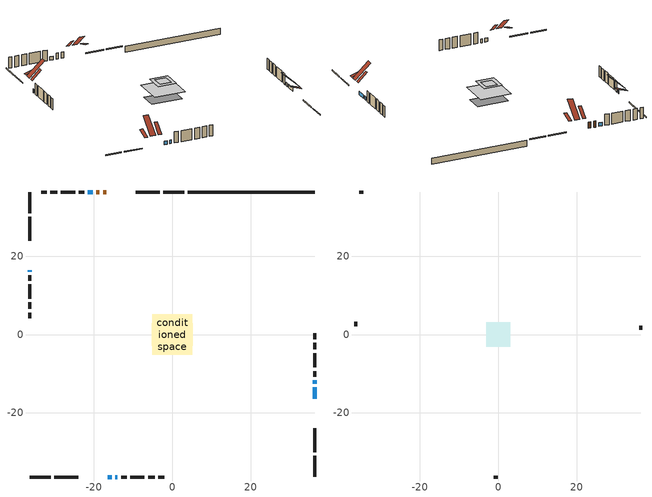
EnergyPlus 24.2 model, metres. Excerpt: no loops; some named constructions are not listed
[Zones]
conditioned space
 floor adiabatic (AdiabaticFloorConstruction): -5.15,-5.15 -5.15,5.15 5.15,5.15 5.15,-5.15 z1.52
 floor foundation (Slab1 construction): -5.16,-2.92 -5.16,2.92 5.16,2.92 5.16,-2.92 z-1.73
 wall outside (RimJoist1 construction): 3.07,36.31 -2.3,36.31 / -36.31,-36.31 -30.94,-36.31 / -36.31,36.31 -36.31,30.94 / 36.31,-36.31 36.31,-30.94 z0.3:0.6
 wall outside (RimJoist2 construction): -3.23,36.31 -9.29,36.31 / -30.01,-36.31 -23.95,-36.31 / -36.31,30.01 -36.31,23.95 / 36.31,-30.01 36.31,-23.95 z0.3:0.6
 wall outside (AdiabaticWallConstruction 1): -16.83,36.31 -17.64,36.31 / -18.57,36.31 -19.38,36.31 z0.3:2.33
 wall outside (AdiabaticWallConstruction): 36.31,-16.41 36.31,-13.46 / -16.41,-36.31 -15.42,-36.31 / -36.31,16.41 -36.31,16.05 / 36.31,-12.53 36.31,-11.64 / -14.49,-36.31 -13.97,-36.31 / -20.31,36.31 -21.5,36.31 z0.3:1.52
 wall outside (Wall1 construction): -22.42,36.31 -23.82,36.31 / -13.04,-36.31 -11.65,-36.31 / -36.31,15.12 -36.31,13.72 / 36.31,-10.71 36.31,-9.32 z0.3:3.96
 wall outside (Wall2 construction): -24.75,36.31 -28.4,36.31 / -10.72,-36.31 -7.07,-36.31 / -36.31,12.79 -36.31,9.15 / 36.31,-8.39 36.31,-4.74 z0.3:3.96
 wall outside (Wall3 construction): -29.32,36.31 -31.03,36.31 / -6.14,-36.31 -4.44,-36.31 / -36.31,8.22 -36.31,6.51 / 36.31,-3.81 36.31,-2.11 z0.3:3.96
 wall outside (Wall4 construction): -31.96,36.31 -33.42,36.31 / -3.51,-36.31 -2.05,-36.31 / -36.31,5.58 -36.31,4.13 / 36.31,-1.18 36.31,0.28 z0.3:3.96
 wall foundation (FoundationWall1 construction): 36.31,36.31 4,36.31 z-1.73:0.3
 window (WindowConstruction): 36.31,-16.41 36.31,-13.46 z0.3:1.52
 window (WindowConstruction 1): -16.41,-36.31 -15.42,-36.31 z0.3:1.52
 window (WindowConstruction 2): -36.31,16.41 -36.31,16.05 z0.3:1.52
 window (WindowConstruction 3): 36.31,-12.53 36.31,-11.64 z0.3:1.52
 window (WindowConstruction 4): -14.49,-36.31 -13.97,-36.31 z0.3:1.52
 window (WindowConstruction 5): -20.31,36.31 -21.49,36.31 z0.3:1.52
 door (Door): -16.83,36.31 -17.64,36.31 z0.3:2.33
 door (Door 1): -18.57,36.31 -19.38,36.31 z0.3:2.33
 ceiling adiabatic (AdiabaticFloorConstruction): 5.15,-5.15 5.15,5.15 -5.15,5.15 -5.15,-5.15 z1.52
 roof outside (Roof3 construction): -15.9,36.31,3.96 -15.9,33.13,6.87 -14.82,33.13,6.87 -14.82,36.31,3.96; -17.34,-36.31,3.96 -17.34,-33.13,6.87 -18.41,-33.13,6.87 -18.41,-36.31,3.96; -36.31,17.34,3.96 -33.13,17.34,6.87 -33.13,18.41,6.87 -36.31,18.41,3.96; 36.31,-17.34,3.96 33.13,-17.34,6.87 33.13,-18.41,6.87 36.31,-18.41,3.96
attic - vented
 floor to conditioned space (Floor1 construction Reversed): -1.88,-1.88 -1.88,1.88 1.88,1.88 1.88,-1.88 z3.96
 floor to conditioned space (Floor2 construction Reversed): -3.07,-3.07 -3.07,3.07 3.07,3.07 3.07,-3.07 z3.96
 wall outside (Wall5 construction): -34.35,36.31 -35.38,36.31 / -1.12,-36.31 -0.09,-36.31 / -36.31,3.2 -36.31,2.16 / 36.31,1.21 36.31,2.24 z0.3:3.96
 roof outside (Roof1 construction): -11.18,36.31,3.96 -11.18,32.65,5.18 -10.22,32.65,5.18 -10.22,36.31,3.96; -22.06,-36.31,3.96 -22.06,-32.65,5.18 -23.02,-32.65,5.18 -23.02,-36.31,3.96; -36.31,22.06,3.96 -32.65,22.06,5.18 -32.65,23.02,5.18 -36.31,23.02,3.96; 36.31,-22.06,3.96 32.65,-22.06,5.18 32.65,-23.02,5.18 36.31,-23.02,3.96
 roof outside (Roof2 construction): -13.9,36.31,3.96 -13.9,31.04,8.79 -12.11,31.04,8.79 -12.11,36.31,3.96; -19.34,-36.31,3.96 -19.34,-31.04,8.79 -21.13,-31.04,8.79 -21.13,-36.31,3.96; -36.31,19.34,3.96 -31.04,19.34,8.79 -31.04,21.13,8.79 -36.31,21.13,3.96; 36.31,-19.34,3.96 31.04,-19.34,8.79 31.04,-21.13,8.79 36.31,-21.13,3.96
[Material] Roughness=Rough; Thermal Absorptance=0.9
Name | Thickness {m} | Conductivity {W/m-K} | Density {kg/m3} | Specific Heat {J/kg-K} | Solar Absorptance | Visible Absorptance
ceiling loosefill ins | 0.254 | 0.0480833 | 16.02 | 1046.75 | 0.7 | 0.7
ceiling loosefill ins 1 | 0.338667 | 0.0480833 | 16.02 | 1046.75 | 0.7 | 0.7
ceiling stud and cavity | 0.1397 | 0.083425 | 65.682 | 1177.47 | 0.7 | 0.7
ceiling stud and cavity 1 | 0.1397 | 0.777791 | 65.682 | 1177.47 | 0.7 | 0.7
gypsum board | 0.0127 | 0.160291 | 801 | 837.4 | 0.6 | 0.6
[Construction]
Floor1 construction: ceiling loosefill ins, ceiling stud and cavity, gypsum board
Floor2 construction: ceiling loosefill ins 1, ceiling stud and cavity 1, gypsum board
[EnergyManagementSystem:OutputVariable] Type of Data in Variable=Summed
Name | EMS Variable | Update Frequency | EMS Program or Subroutine | Units
furnace supply fan disaggregate htg primary | furnace_supply_fan_primary_htg | SystemTimestep | furnace_supply_fan_disaggregate_program | J
loads_htg_tot_peakload_outvar; loads_htg_tot_annual_outvar; Energy Management System Output Variable 1; Energy Management System Output Variable 45 | loads_htg_tot | ZoneTimestep | total_loads_program | J
loads_clg_tot_peakload_outvar; loads_clg_tot_annual_outvar; Energy Management System Output Variable 2; Energy Management System Output Variable 46 | loads_clg_tot | ZoneTimestep | total_loads_program | J
htg_unmet_hours_annual_outvar; Energy Management System Output Variable 3 | htg_unmet_hours | ZoneTimestep | unmet_hours_program | hr
clg_unmet_hours_annual_outvar; Energy Management System Output Variable 4 | clg_unmet_hours | ZoneTimestep | unmet_hours_program | hr
loads_htg_roofs_annual_outvar; Energy Management System Output Variable 5 | loads_htg_roofs | ZoneTimestep | component_loads_program | J
loads_htg_ceilings_annual_outvar; Energy Management System Output Variable 6 | loads_htg_ceilings | ZoneTimestep | component_loads_program | J
loads_htg_walls_annual_outvar; Energy Management System Output Variable 7 | loads_htg_walls | ZoneTimestep | component_loads_program | J
loads_htg_rim_joists_annual_outvar; Energy Management System Output Variable 8 | loads_htg_rim_joists | ZoneTimestep | component_loads_program | J
loads_htg_foundation_walls_annual_outvar; Energy Management System Output Variable 9 | loads_htg_foundation_walls | ZoneTimestep | component_loads_program | J
loads_htg_doors_annual_outvar; Energy Management System Output Variable 10 | loads_htg_doors | ZoneTimestep | component_loads_program | J
loads_htg_windows_conduction_annual_outvar; Energy Management System Output Variable 11 | loads_htg_windows_conduction | ZoneTimestep | component_loads_program | J
loads_htg_windows_solar_annual_outvar; Energy Management System Output Variable 12 | loads_htg_windows_solar | ZoneTimestep | component_loads_program | J
loads_htg_skylights_conduction_annual_outvar; Energy Management System Output Variable 13 | loads_htg_skylights_conduction | ZoneTimestep | component_loads_program | J
loads_htg_skylights_solar_annual_outvar; Energy Management System Output Variable 14 | loads_htg_skylights_solar | ZoneTimestep | component_loads_program | J
loads_htg_floors_annual_outvar; Energy Management System Output Variable 15 | loads_htg_floors | ZoneTimestep | component_loads_program | J
loads_htg_slabs_annual_outvar; Energy Management System Output Variable 16 | loads_htg_slabs | ZoneTimestep | component_loads_program | J
loads_htg_internal_mass_annual_outvar; Energy Management System Output Variable 17 | loads_htg_internal_mass | ZoneTimestep | component_loads_program | J
loads_htg_infil_annual_outvar; Energy Management System Output Variable 18 | loads_htg_infil | ZoneTimestep | component_loads_program | J
loads_htg_natvent_annual_outvar; Energy Management System Output Variable 19 | loads_htg_natvent | ZoneTimestep | component_loads_program | J
loads_htg_mechvent_annual_outvar; Energy Management System Output Variable 20 | loads_htg_mechvent | ZoneTimestep | component_loads_program | J
loads_htg_whf_annual_outvar; Energy Management System Output Variable 21 | loads_htg_whf | ZoneTimestep | component_loads_program | J
loads_htg_ducts_annual_outvar; Energy Management System Output Variable 22 | loads_htg_ducts | ZoneTimestep | component_loads_program | J
loads_htg_intgains_annual_outvar; Energy Management System Output Variable 23 | loads_htg_intgains | ZoneTimestep | component_loads_program | J
loads_htg_lighting_annual_outvar; Energy Management System Output Variable 24 | loads_htg_lighting | ZoneTimestep | component_loads_program | J
loads_clg_roofs_annual_outvar; Energy Management System Output Variable 25 | loads_clg_roofs | ZoneTimestep | component_loads_program | J
loads_clg_ceilings_annual_outvar; Energy Management System Output Variable 26 | loads_clg_ceilings | ZoneTimestep | component_loads_program | J
loads_clg_walls_annual_outvar; Energy Management System Output Variable 27 | loads_clg_walls | ZoneTimestep | component_loads_program | J
loads_clg_rim_joists_annual_outvar; Energy Management System Output Variable 28 | loads_clg_rim_joists | ZoneTimestep | component_loads_program | J
loads_clg_foundation_walls_annual_outvar; Energy Management System Output Variable 29 | loads_clg_foundation_walls | ZoneTimestep | component_loads_program | J
loads_clg_doors_annual_outvar; Energy Management System Output Variable 30 | loads_clg_doors | ZoneTimestep | component_loads_program | J
loads_clg_windows_conduction_annual_outvar; Energy Management System Output Variable 31 | loads_clg_windows_conduction | ZoneTimestep | component_loads_program | J
loads_clg_windows_solar_annual_outvar; Energy Management System Output Variable 32 | loads_clg_windows_solar | ZoneTimestep | component_loads_program | J
loads_clg_skylights_conduction_annual_outvar; Energy Management System Output Variable 33 | loads_clg_skylights_conduction | ZoneTimestep | component_loads_program | J
loads_clg_skylights_solar_annual_outvar; Energy Management System Output Variable 34 | loads_clg_skylights_solar | ZoneTimestep | component_loads_program | J
loads_clg_floors_annual_outvar; Energy Management System Output Variable 35 | loads_clg_floors | ZoneTimestep | component_loads_program | J
loads_clg_slabs_annual_outvar; Energy Management System Output Variable 36 | loads_clg_slabs | ZoneTimestep | component_loads_program | J
loads_clg_internal_mass_annual_outvar; Energy Management System Output Variable 37 | loads_clg_internal_mass | ZoneTimestep | component_loads_program | J
loads_clg_infil_annual_outvar; Energy Management System Output Variable 38 | loads_clg_infil | ZoneTimestep | component_loads_program | J
loads_clg_natvent_annual_outvar; Energy Management System Output Variable 39 | loads_clg_natvent | ZoneTimestep | component_loads_program | J
loads_clg_mechvent_annual_outvar; Energy Management System Output Variable 40 | loads_clg_mechvent | ZoneTimestep | component_loads_program | J
loads_clg_whf_annual_outvar; Energy Management System Output Variable 41 | loads_clg_whf | ZoneTimestep | component_loads_program | J
loads_clg_ducts_annual_outvar; Energy Management System Output Variable 42 | loads_clg_ducts | ZoneTimestep | component_loads_program | J
loads_clg_intgains_annual_outvar; Energy Management System Output Variable 43 | loads_clg_intgains | ZoneTimestep | component_loads_program | J
loads_clg_lighting_annual_outvar; Energy Management System Output Variable 44 | loads_clg_lighting | ZoneTimestep | component_loads_program | J
[Schedule:Day:Interval]
interior lighting schedule day 1: No, 01:00, 0.100909, 04:00, 0.0840909, 05:00, 0.0925, 06:00, 0.151364, 07:00, 0.252273, 08:00, 0.319545, 10:00, 0.344773, 11:00, 0.327955, 12:00, 0.311136, 13:00, 0.302727, 14:00, 0.294318, 15:00, 0.311136, 16:00, 0.344773, 17:00, 0.420455, 18:00, 0.546591, 19:00, 0.723182, 20:00, 0.891364, 21:00, 0.925, 22:00, 0.664318, 23:00, 0.336364, 24:00, 0.151364
interior lighting schedule day 2: No, 01:00, 0.0927273, 04:00, 0.0772727, 05:00, 0.085, 06:00, 0.139091, 07:00, 0.231818, 08:00, 0.293636, 10:00, 0.316818, 11:00, 0.301364, 12:00, 0.285909, 13:00, 0.278182, 14:00, 0.270455, 15:00, 0.285909, 16:00, 0.316818, 17:00, 0.386364, 18:00, 0.502273, 19:00, 0.664545, 20:00, 0.819091, 21:00, 0.85, 22:00, 0.610455, 23:00, 0.309091, 24:00, 0.139091
interior lighting schedule day 3: No, 01:00, 0.0845455, 04:00, 0.0704545, 05:00, 0.0775, 06:00, 0.126818, 07:00, 0.211364, 08:00, 0.267727, 10:00, 0.288864, 11:00, 0.274773, 12:00, 0.260682, 13:00, 0.253636, 14:00, 0.246591, 15:00, 0.260682, 16:00, 0.288864, 17:00, 0.352273, 18:00, 0.457955, 19:00, 0.605909, 20:00, 0.746818, 21:00, 0.775, 22:00, 0.556591, 23:00, 0.281818, 24:00, 0.126818
interior lighting schedule day 4: No, 01:00, 0.0763636, 04:00, 0.0636364, 05:00, 0.07, 06:00, 0.114545, 07:00, 0.190909, 08:00, 0.241818, 10:00, 0.260909, 11:00, 0.248182, 12:00, 0.235455, 13:00, 0.229091, 14:00, 0.222727, 15:00, 0.235455, 16:00, 0.260909, 17:00, 0.318182, 18:00, 0.413636, 19:00, 0.547273, 20:00, 0.674545, 21:00, 0.7, 22:00, 0.502727, 23:00, 0.254545, 24:00, 0.114545
interior lighting schedule day 5: No, 01:00, 0.0727273, 04:00, 0.0606061, 05:00, 0.0666667, 06:00, 0.109091, 07:00, 0.181818, 08:00, 0.230303, 10:00, 0.248485, 11:00, 0.236364, 12:00, 0.224242, 13:00, 0.218182, 14:00, 0.212121, 15:00, 0.224242, 16:00, 0.248485, 17:00, 0.30303, 18:00, 0.393939, 19:00, 0.521212, 20:00, 0.642424, 21:00, 0.666667, 22:00, 0.478788, 23:00, 0.242424, 24:00, 0.109091
interior lighting schedule day 6: No, 01:00, 0.0745455, 04:00, 0.0621212, 05:00, 0.0683333, 06:00, 0.111818, 07:00, 0.186364, 08:00, 0.236061, 10:00, 0.254697, 11:00, 0.242273, 12:00, 0.229848, 13:00, 0.223636, 14:00, 0.217424, 15:00, 0.229848, 16:00, 0.254697, 17:00, 0.310606, 18:00, 0.403788, 19:00, 0.534242, 20:00, 0.658485, 21:00, 0.683333, 22:00, 0.490758, 23:00, 0.248485, 24:00, 0.111818
interior lighting schedule day 7: No, 01:00, 0.08, 04:00, 0.0666667, 05:00, 0.0733333, 06:00, 0.12, 07:00, 0.2, 08:00, 0.253333, 10:00, 0.273333, 11:00, 0.26, 12:00, 0.246667, 13:00, 0.24, 14:00, 0.233333, 15:00, 0.246667, 16:00, 0.273333, 17:00, 0.333333, 18:00, 0.433333, 19:00, 0.573333, 20:00, 0.706667, 21:00, 0.733333, 22:00, 0.526667, 23:00, 0.266667, 24:00, 0.12
interior lighting schedule day 8: No, 01:00, 0.0890909, 04:00, 0.0742424, 05:00, 0.0816667, 06:00, 0.133636, 07:00, 0.222727, 08:00, 0.282121, 10:00, 0.304394, 11:00, 0.289545, 12:00, 0.274697, 13:00, 0.267273, 14:00, 0.259848, 15:00, 0.274697, 16:00, 0.304394, 17:00, 0.371212, 18:00, 0.482576, 19:00, 0.638485, 20:00, 0.78697, 21:00, 0.816667, 22:00, 0.586515, 23:00, 0.29697, 24:00, 0.133636
interior lighting schedule day 9: No, 01:00, 0.0972727, 04:00, 0.0810606, 05:00, 0.0891667, 06:00, 0.145909, 07:00, 0.243182, 08:00, 0.30803, 10:00, 0.332348, 11:00, 0.316136, 12:00, 0.299924, 13:00, 0.291818, 14:00, 0.283712, 15:00, 0.299924, 16:00, 0.332348, 17:00, 0.405303, 18:00, 0.526894, 19:00, 0.697121, 20:00, 0.859242, 21:00, 0.891667, 22:00, 0.640379, 23:00, 0.324242, 24:00, 0.145909
interior lighting schedule day 10: No, 01:00, 0.105455, 04:00, 0.0878788, 05:00, 0.0966667, 06:00, 0.158182, 07:00, 0.263636, 08:00, 0.333939, 10:00, 0.360303, 11:00, 0.342727, 12:00, 0.325152, 13:00, 0.316364, 14:00, 0.307576, 15:00, 0.325152, 16:00, 0.360303, 17:00, 0.439394, 18:00, 0.571212, 19:00, 0.755758, 20:00, 0.931515, 21:00, 0.966667, 22:00, 0.694242, 23:00, 0.351515, 24:00, 0.158182
interior lighting schedule day 11: No, 01:00, 0.109091, 04:00, 0.0909091, 05:00, 0.1, 06:00, 0.163636, 07:00, 0.272727, 08:00, 0.345455, 10:00, 0.372727, 11:00, 0.354545, 12:00, 0.336364, 13:00, 0.327273, 14:00, 0.318182, 15:00, 0.336364, 16:00, 0.372727, 17:00, 0.454545, 18:00, 0.590909, 19:00, 0.781818, 20:00, 0.963636, 21:00, 1, 22:00, 0.718182, 23:00, 0.363636, 24:00, 0.163636
occupants schedule day: No, 05:00, 0.426829, 06:00, 0.719512, 07:00, 1, 08:00, 0.670732, 09:00, 0.329268, 14:00, 0.170732, 15:00, 0.231707, 16:00, 0.329268, 17:00, 0.5, 18:00, 0.670732, 19:00, 0.829268, 21:00, 1, 22:00, 0.853659, 23:00, 0.646341, 24:00, 0.426829
occupants schedule default day; clothes dryer schedule default day; cooking range schedule default day; misc plug loads schedule default day; general water use schedule default day; clothes dryer exhaust 0 schedule default day; cooling season schedule day; cooling season schedule day 2; cooling season schedule default day; exterior lighting schedule default day; natural vent schedule default day: No, 24:00, 0
clothes dryer schedule day; clothes dryer exhaust 0 schedule day: No, 01:00, 0.123457, 02:00, 0.0740741, 03:00, 0.0493827, 04:00, 0.0246914, 05:00, 0.0493827, 06:00, 0.0740741, 07:00, 0.197531, 08:00, 0.395062, 09:00, 0.592593, 10:00, 0.839506, 11:00, 0.962963, 12:00, 1, 13:00, 0.91358, 14:00, 0.82716, 15:00, 0.716049, 16:00, 0.753086, 17:00, 0.679012, 18:00, 0.666667, 20:00, 0.62963, 21:00, 0.641975, 22:00, 0.666667, 23:00, 0.54321, 24:00, 0.296296
cooking range schedule day: No, 05:00, 0.0597015, 06:00, 0.11194, 07:00, 0.171642, 08:00, 0.291045, 11:00, 0.343284, 12:00, 0.402985, 13:00, 0.462687, 14:00, 0.343284, 15:00, 0.291045, 16:00, 0.402985, 17:00, 0.567164, 18:00, 1, 19:00, 0.850746, 20:00, 0.432836, 21:00, 0.291045, 22:00, 0.231343, 23:00, 0.171642, 24:00, 0.11194
misc plug loads schedule day: No, 06:00, 0.705882, 07:00, 0.745098, 08:00, 0.803922, 15:00, 0.823529, 16:00, 0.862745, 17:00, 0.921569, 18:00, 0.980392, 19:00, 1, 20:00, 0.980392, 21:00, 0.941176, 22:00, 0.862745, 23:00, 0.784314, 24:00, 0.72549
general water use schedule day: No, 01:00, 0.315068, 03:00, 0.287671, 04:00, 0.342466, 05:00, 0.369863, 06:00, 0.520548, 07:00, 0.60274, 08:00, 0.534247, 10:00, 0.506849, 11:00, 0.465753, 14:00, 0.479452, 15:00, 0.534247, 16:00, 0.589041, 17:00, 0.69863, 18:00, 0.876712, 19:00, 0.890411, 20:00, 0.986301, 21:00, 1, 22:00, 0.863014, 23:00, 0.616438, 24:00, 0.465753
cooling season schedule day 1: No, 24:00, 1
exterior lighting schedule day: No, 01:00, 0.566667, 03:00, 0.524167, 05:00, 0.495833, 06:00, 0.5525, 07:00, 0.623333, 08:00, 0.580833, 09:00, 0.439167, 10:00, 0.354167, 12:00, 0.34, 13:00, 0.354167, 14:00, 0.396667, 15:00, 0.425, 16:00, 0.495833, 17:00, 0.623333, 18:00, 0.793333, 19:00, 0.906667, 20:00, 0.963333, 21:00, 0.991667, 22:00, 0.920833, 23:00, 0.793333, 24:00, 0.665833
exterior lighting schedule day 1: No, 01:00, 0.528571, 03:00, 0.488929, 05:00, 0.4625, 06:00, 0.515357, 07:00, 0.581429, 08:00, 0.541786, 09:00, 0.409643, 10:00, 0.330357, 12:00, 0.317143, 13:00, 0.330357, 14:00, 0.37, 15:00, 0.396429, 16:00, 0.4625, 17:00, 0.581429, 18:00, 0.74, 19:00, 0.845714, 20:00, 0.898571, 21:00, 0.925, 22:00, 0.858929, 23:00, 0.74, 24:00, 0.621071
exterior lighting schedule day 10: No, 01:00, 0.552381, 03:00, 0.510952, 05:00, 0.483333, 06:00, 0.538571, 07:00, 0.607619, 08:00, 0.56619, 09:00, 0.428095, 10:00, 0.345238, 12:00, 0.331429, 13:00, 0.345238, 14:00, 0.386667, 15:00, 0.414286, 16:00, 0.483333, 17:00, 0.607619, 18:00, 0.773333, 19:00, 0.88381, 20:00, 0.939048, 21:00, 0.966667, 22:00, 0.897619, 23:00, 0.773333, 24:00, 0.649048
exterior lighting schedule day 11: No, 01:00, 0.571429, 03:00, 0.528571, 05:00, 0.5, 06:00, 0.557143, 07:00, 0.628571, 08:00, 0.585714, 09:00, 0.442857, 10:00, 0.357143, 12:00, 0.342857, 13:00, 0.357143, 14:00, 0.4, 15:00, 0.428571, 16:00, 0.5, 17:00, 0.628571, 18:00, 0.8, 19:00, 0.914286, 20:00, 0.971429, 21:00, 1, 22:00, 0.928571, 23:00, 0.8, 24:00, 0.671429
exterior lighting schedule day 2: No, 01:00, 0.485714, 03:00, 0.449286, 05:00, 0.425, 06:00, 0.473571, 07:00, 0.534286, 08:00, 0.497857, 09:00, 0.376429, 10:00, 0.303571, 12:00, 0.291429, 13:00, 0.303571, 14:00, 0.34, 15:00, 0.364286, 16:00, 0.425, 17:00, 0.534286, 18:00, 0.68, 19:00, 0.777143, 20:00, 0.825714, 21:00, 0.85, 22:00, 0.789286, 23:00, 0.68, 24:00, 0.570714
exterior lighting schedule day 3: No, 01:00, 0.442857, 03:00, 0.409643, 05:00, 0.3875, 06:00, 0.431786, 07:00, 0.487143, 08:00, 0.453929, 09:00, 0.343214, 10:00, 0.276786, 12:00, 0.265714, 13:00, 0.276786, 14:00, 0.31, 15:00, 0.332143, 16:00, 0.3875, 17:00, 0.487143, 18:00, 0.62, 19:00, 0.708571, 20:00, 0.752857, 21:00, 0.775, 22:00, 0.719643, 23:00, 0.62, 24:00, 0.520357
exterior lighting schedule day 4: No, 01:00, 0.4, 03:00, 0.37, 05:00, 0.35, 06:00, 0.39, 07:00, 0.44, 08:00, 0.41, 09:00, 0.31, 10:00, 0.25, 12:00, 0.24, 13:00, 0.25, 14:00, 0.28, 15:00, 0.3, 16:00, 0.35, 17:00, 0.44, 18:00, 0.56, 19:00, 0.64, 20:00, 0.68, 21:00, 0.7, 22:00, 0.65, 23:00, 0.56, 24:00, 0.47
exterior lighting schedule day 5: No, 01:00, 0.380952, 03:00, 0.352381, 05:00, 0.333333, 06:00, 0.371429, 07:00, 0.419048, 08:00, 0.390476, 09:00, 0.295238, 10:00, 0.238095, 12:00, 0.228571, 13:00, 0.238095, 14:00, 0.266667, 15:00, 0.285714, 16:00, 0.333333, 17:00, 0.419048, 18:00, 0.533333, 19:00, 0.609524, 20:00, 0.647619, 21:00, 0.666667, 22:00, 0.619048, 23:00, 0.533333, 24:00, 0.447619
exterior lighting schedule day 6: No, 01:00, 0.390476, 03:00, 0.36119, 05:00, 0.341667, 06:00, 0.380714, 07:00, 0.429524, 08:00, 0.400238, 09:00, 0.302619, 10:00, 0.244048, 12:00, 0.234286, 13:00, 0.244048, 14:00, 0.273333, 15:00, 0.292857, 16:00, 0.341667, 17:00, 0.429524, 18:00, 0.546667, 19:00, 0.624762, 20:00, 0.66381, 21:00, 0.683333, 22:00, 0.634524, 23:00, 0.546667, 24:00, 0.45881
exterior lighting schedule day 7: No, 01:00, 0.419048, 03:00, 0.387619, 05:00, 0.366667, 06:00, 0.408571, 07:00, 0.460952, 08:00, 0.429524, 09:00, 0.324762, 10:00, 0.261905, 12:00, 0.251429, 13:00, 0.261905, 14:00, 0.293333, 15:00, 0.314286, 16:00, 0.366667, 17:00, 0.460952, 18:00, 0.586667, 19:00, 0.670476, 20:00, 0.712381, 21:00, 0.733333, 22:00, 0.680952, 23:00, 0.586667, 24:00, 0.492381
exterior lighting schedule day 8: No, 01:00, 0.466667, 03:00, 0.431667, 05:00, 0.408333, 06:00, 0.455, 07:00, 0.513333, 08:00, 0.478333, 09:00, 0.361667, 10:00, 0.291667, 12:00, 0.28, 13:00, 0.291667, 14:00, 0.326667, 15:00, 0.35, 16:00, 0.408333, 17:00, 0.513333, 18:00, 0.653333, 19:00, 0.746667, 20:00, 0.793333, 21:00, 0.816667, 22:00, 0.758333, 23:00, 0.653333, 24:00, 0.548333
exterior lighting schedule day 9: No, 01:00, 0.509524, 03:00, 0.47131, 05:00, 0.445833, 06:00, 0.496786, 07:00, 0.560476, 08:00, 0.522262, 09:00, 0.394881, 10:00, 0.318452, 12:00, 0.305714, 13:00, 0.318452, 14:00, 0.356667, 15:00, 0.382143, 16:00, 0.445833, 17:00, 0.560476, 18:00, 0.713333, 19:00, 0.815238, 20:00, 0.86619, 21:00, 0.891667, 22:00, 0.827976, 23:00, 0.713333, 24:00, 0.59869
[Schedule:Week:Daily]
clothes dryer exhaust 0 schedule Week Rule - Jan1-Dec31: clothes dryer exhaust 0 schedule day, clothes dryer exhaust 0 schedule day, clothes dryer exhaust 0 schedule day, clothes dryer exhaust 0 schedule day, clothes dryer exhaust 0 schedule day, clothes dryer exhaust 0 schedule day, clothes dryer exhaust 0 schedule day, clothes dryer exhaust 0 schedule default day, clothes dryer exhaust 0 schedule default day, clothes dryer exhaust 0 schedule default day, clothes dryer exhaust 0 schedule default day, clothes dryer exhaust 0 schedule default day
cooling season schedule Week Rule - Jan1-May26: cooling season schedule day, cooling season schedule day, cooling season schedule day, cooling season schedule day, cooling season schedule day, cooling season schedule day, cooling season schedule day, cooling season schedule default day, cooling season schedule default day, cooling season schedule default day, cooling season schedule default day, cooling season schedule default day
cooling season schedule Week Rule - May27-Jun2: cooling season schedule day, cooling season schedule day, cooling season schedule day, cooling season schedule day, cooling season schedule day, cooling season schedule day 1, cooling season schedule day 1, cooling season schedule default day, cooling season schedule default day, cooling season schedule default day, cooling season schedule default day, cooling season schedule default day
cooling season schedule Week Rule - Jun3-Aug25: cooling season schedule day 1, cooling season schedule day 1, cooling season schedule day 1, cooling season schedule day 1, cooling season schedule day 1, cooling season schedule day 1, cooling season schedule day 1, cooling season schedule default day, cooling season schedule default day, cooling season schedule default day, cooling season schedule default day, cooling season schedule default day
cooling season schedule Week Rule - Aug26-Sep1: cooling season schedule day 1, cooling season schedule day 1, cooling season schedule day 1, cooling season schedule day 1, cooling season schedule day 1, cooling season schedule day 1, cooling season schedule day 2, cooling season schedule default day, cooling season schedule default day, cooling season schedule default day, cooling season schedule default day, cooling season schedule default day
cooling season schedule Week Rule - Sep2-Dec31: cooling season schedule day 2, cooling season schedule day 2, cooling season schedule day 2, cooling season schedule day 2, cooling season schedule day 2, cooling season schedule day 2, cooling season schedule day 2, cooling season schedule default day, cooling season schedule default day, cooling season schedule default day, cooling season schedule default day, cooling season schedule default day
natural vent schedule Week Rule - Jan1-Dec31: natural vent schedule default day, natural vent schedule default day, natural vent schedule default day, natural vent schedule default day, natural vent schedule default day, natural vent schedule default day, natural vent schedule default day, natural vent schedule default day, natural vent schedule default day, natural vent schedule default day, natural vent schedule default day, natural vent schedule default day
[Schedule:Year]
clothes dryer exhaust 0 schedule: clothes dryer exhaust 0 schedule Week Rule - Jan1-Dec31, 1, 1, 12, 31
cooling season schedule: cooling season schedule Week Rule - Jan1-May26, 1, 1, 5, 26, cooling season schedule Week Rule - May27-Jun2, 5, 27, 6, 2, cooling season schedule Week Rule - Jun3-Aug25, 6, 3, 8, 25, cooling season schedule Week Rule - Aug26-Sep1, 8, 26, 9, 1, cooling season schedule Week Rule - Sep2-Dec31, 9, 2, 12, 31
natural vent schedule: natural vent schedule Week Rule - Jan1-Dec31, 1, 1, 12, 31
